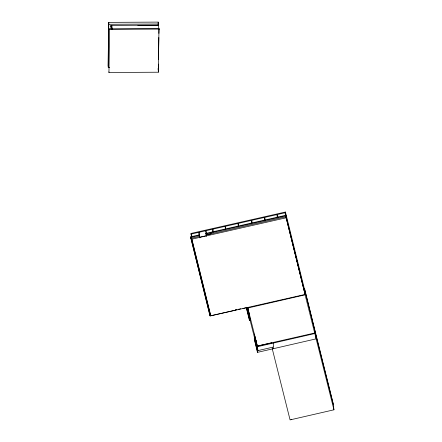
<?xml version="1.0" encoding="UTF-8"?>
<svg xmlns="http://www.w3.org/2000/svg" width="442" height="442" viewBox="0 0 442 442"><rect width="100%" height="100%" fill="white"/><g stroke="black" fill="none" stroke-linecap="round" stroke-linejoin="round"><path stroke-width="0.66" d="M137.86 25.415L158.396 25.304L158.418 24.017L158.186 22.1L108.776 22.365L108.052 65.482L108.29 67.399L109.66 67.394M108.29 67.399L108.776 22.365M108.947 72.477L109.599 28.807L158.976 28.542L158.324 72.212L108.947 72.477L108.881 71.924M111.196 28.94L110.898 25.393L158.402 25.139L158.954 29.653M111.843 25.553L112.323 29.255M158.125 25.52L158.186 22.1M158.38 64.096L158.324 72.212M158.457 59.432L158.827 37.459M158.893 33.393L158.976 28.542M206.469 236.398L206.237 234.929L211.232 233.735M249.327 314.024L250.084 320.168L249.432 320.317L246.426 308.334L305.096 294.836L304.339 288.687L285.416 212.033L191.043 233.437L191.485 237.061M249.432 320.317L249.238 318.721L249.885 318.572L247.216 307.919M315.389 332.704L316.141 338.854L257.471 352.357L254.272 338.771L254.918 338.622L257.924 350.605L257.366 346.058L247.824 308.03L248.382 312.582M254.465 340.373L255.117 340.224L254.36 334.075M272.985 347.141L273.15 348.511L272.244 348.721L290.074 419.9L333.948 409.806L333.191 403.656L304.51 288.648L315.422 332.843L257.366 346.058L271.526 342.848M254.437 334.716L257.448 346.699L314.798 333.539M257.471 352.357L257.277 350.755L273.631 346.992L273.156 343.125M290.958 419.464L291.632 419.541M285.991 216.779L206.237 234.929L205.696 230.774L191.121 234.078L191.552 235.835M205.69 230.774L285.493 212.674M235.796 309.472L235.862 310.052L210.055 315.903L190.679 237.426L190.607 236.846L199.303 234.873L199.546 235.851L199.182 235.934L198.74 232.348M285.764 215.862L205.994 233.951L205.906 233.376L285.692 215.282L305.14 294.344L285.692 215.282M190.679 237.426L199.375 235.453L199.303 234.873M190.916 238.404L199.602 236.437L199.375 235.453M199.712 237.194L206.32 235.697M286.123 217.801L305.046 294.455L210.674 315.853L191.751 239.205L286.123 217.801L285.416 212.033M209.845 315.058L210.558 314.892L191.629 238.244L191.751 239.205M235.741 309.897L237.023 309.61M238.299 309.317L240.862 308.737M242.885 308.461L246.233 307.698M109.008 24.282L158.418 24.017M110.881 26.365L111.24 26.365M159.043 29.095L109.671 29.36L109.599 28.807M304.356 289.079L304.798 292.648M315.472 333.39L333.274 404.336M305.096 294.836L333.948 409.806M247.901 308.671L249.404 314.665M247.526 307.693L249.531 315.682M254.564 335.738L257.57 347.716M250.084 320.168L255.117 340.224M246.564 308.068L249.238 318.721M254.272 338.771L257.277 350.755M205.906 233.376L206.237 234.929M199.861 237.895L199.104 232.265M191.043 233.437L191.535 235.437M190.607 236.846L210.055 315.903M285.112 212.762L285.482 215.746M277.565 214.475L277.93 217.458M276.919 214.619L277.283 217.608M264.802 217.37L265.167 220.354M264.283 217.486L264.653 220.47M271.515 342.804L271.603 343.489M251.791 220.32L252.084 222.707M251.36 220.414L251.725 223.403M255.863 340.064L256.421 344.616M238.393 223.359L238.757 226.343M237.962 223.453L238.332 226.442M246.293 307.273L246.426 308.334M225.414 226.298L225.779 229.287M225.111 226.37L225.475 229.354M212.497 229.227L212.79 231.619M206.06 230.691L206.425 233.674M210.558 314.892L210.674 315.853M191.552 233.978L191.916 236.967M191.248 234.586L191.541 236.978M158.037 68.604L158.269 70.532M110.898 25.393L111.373 29.26M108.45 41.775L108.682 43.692M108.378 46.073L108.61 47.99M212.989 229.116L213.282 232.122"/></g></svg>
